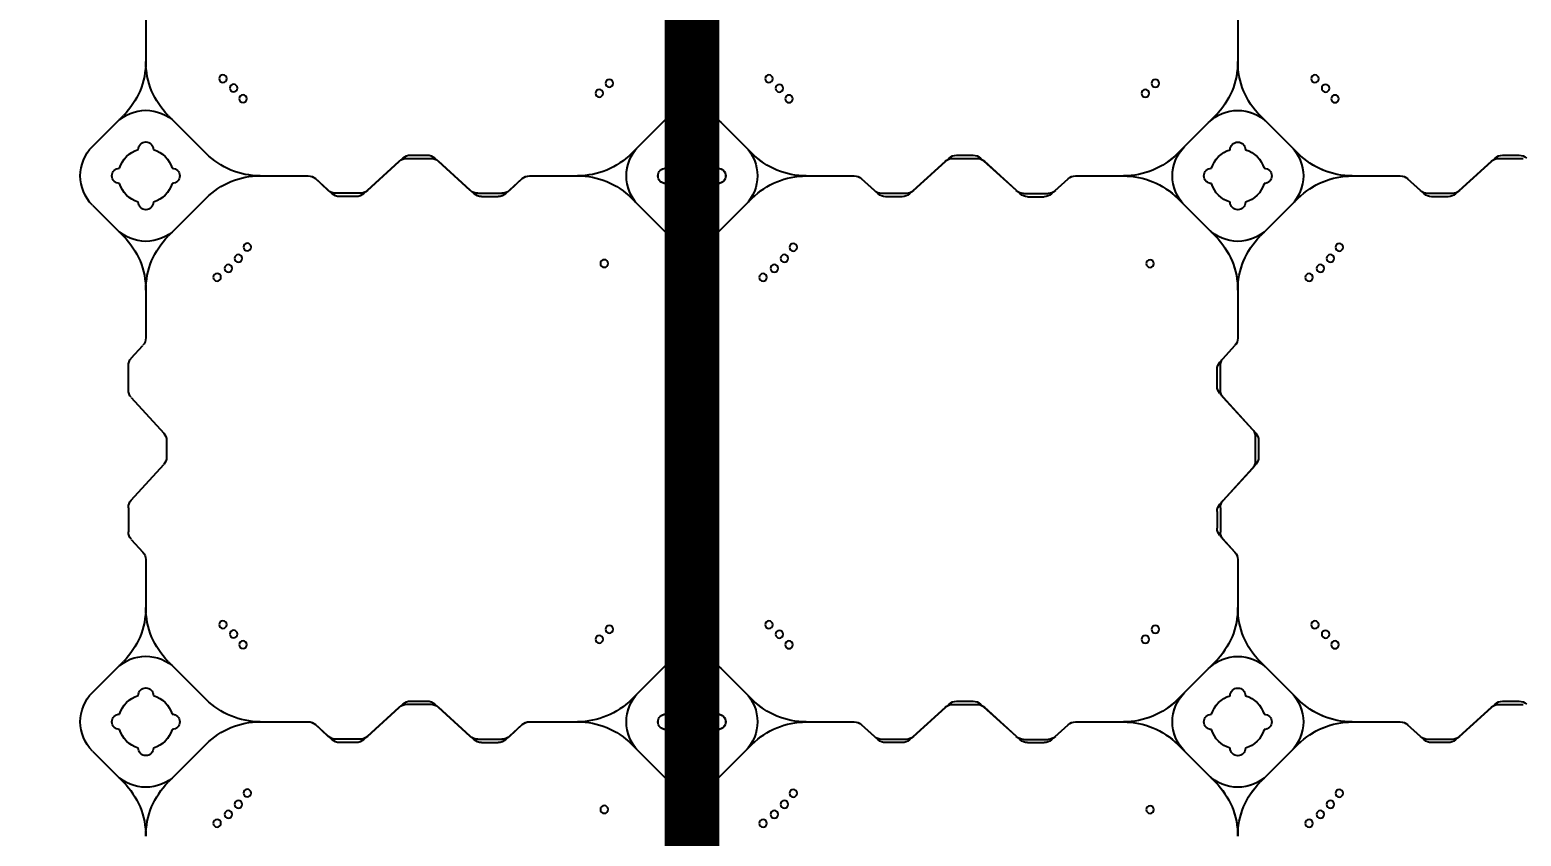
# Model space of a CAD drawing. Header units: millimetres. Extents: x -1612139 to -1260738, y 1141106 to 1536160.
# Drawn here: x -1324625 to -1323259, y 1258207 to 1258945 of the extents above; entities that cross this region are included whole.
import ezdxf

# ---------------------------------------------------------------- set-up
doc = ezdxf.new("R2010")
doc.units = ezdxf.units.MM
doc.header["$LTSCALE"] = 10
doc.layers.get('0').update_dxf_attribs({"linetype": 'CONTINUOUS'})
doc.layers.get('DEFPOINTS').update_dxf_attribs({"linetype": 'CONTINUOUS'})
doc.layers.add('W-FLOAT_BOWL浮筒', color=253, linetype='CONTINUOUS')
doc.styles.add('STANDARD_T3', font='simplex.shx', dxfattribs={"width": 0.7, "bigfont": 'gbcbig.shx'})
doc.dimstyles.new('W&&200', dxfattribs={"dimtxt": 700, "dimasz": 200, "dimexe": 500, "dimexo": 600, "dimgap": 200, "dimtad": 1, "dimdec": 0, "dimzin": 0, "dimdsep": 46, "dimtxsty": 'STANDARD_T3', "dimcen": 0.09, "dimclrd": 1, "dimclre": 1, "dimclrt": 7, "dimazin": 2, "dimtfac": 1, "dimtdec": 0, "dimtix": 1, "dimtmove": 2, "dimatfit": 3, "dimfxl": 100, "dimtolj": 1, "dimtzin": 0, "dimarcsym": 0})

# ---------------------------------------------------------------- blocks, each defined once
blk = doc.blocks.new('蓝色')
at = {"layer": 'W-FLOAT_BOWL浮筒', "color": 5}
for p, q in [((9061.6, -2479.1), (9026.8, -2444.4)), ((9451.1, -2479.1), (9485.8, -2444.4)), ((9561.6, -2479.1), (9526.8, -2444.4)), ((8957.5, -2472.8), (8985.8, -2444.5)), ((8957.5, -2472.7), (8979.4, -2450.8)), ((9033.2, -2450.8), (9061.5, -2479.1)), ((9479.5, -2450.8), (9451.2, -2479.1)), ((9457.5, -2472.8), (9485.8, -2444.5)), ((9457.5, -2472.7), (9479.4, -2450.8)), ((9555.2, -2472.8), (9526.8, -2444.5)), ((9533.2, -2450.8), (9555.2, -2472.7)), ((9533.2, -2450.8), (9561.5, -2479.1)), ((9177, -2483.2), (9161.8, -2497)), ((9202.5, -2483.6), (9180.2, -2483.6)), ((9199, -2480.6), (9183.7, -2480.6)), ((9205.7, -2483.2), (9238.5, -2513)), ((9307, -2483.2), (9274.2, -2513)), ((9310.2, -2483.6), (9332.5, -2483.6)), ((9313.7, -2480.6), (9329, -2480.6)), ((9335.7, -2483.2), (9350.9, -2497)), ((9677, -2483.2), (9661.8, -2497)), ((9702.5, -2483.6), (9680.2, -2483.6)), ((9699, -2480.6), (9683.7, -2480.6)), ((9705.7, -2483.2), (9738.5, -2513)), ((9173.5, -2486.2), (9161.6, -2497)), ((9209.2, -2486.2), (9242, -2516)), ((9303.5, -2486.2), (9270.7, -2516)), ((9339.2, -2486.2), (9351.1, -2497)), ((9673.5, -2486.2), (9661.6, -2497)), ((9709.2, -2486.2), (9742, -2516)), ((9110.9, -2499.6), (9155.1, -2499.6)), ((9110.9, -2499.6), (9154.9, -2499.6)), ((9357.6, -2499.6), (9401.6, -2499.6)), ((9357.8, -2499.6), (9401.6, -2499.6)), ((9610.9, -2499.6), (9655.1, -2499.6)), ((9610.9, -2499.6), (9654.9, -2499.6)), ((9026.8, -2554.9), (9061.6, -2520.1)), ((9033.2, -2548.4), (9061.5, -2520.1)), ((9245.2, -2515.6), (9267.5, -2515.6)), ((9248.7, -2518.6), (9264, -2518.6)), ((9485.8, -2554.9), (9451.1, -2520.1)), ((9479.5, -2548.4), (9451.2, -2520.1)), ((9526.8, -2554.9), (9561.6, -2520.1)), ((9533.2, -2548.4), (9561.5, -2520.1)), ((9745.2, -2515.6), (9767.5, -2515.6)), ((9748.7, -2518.6), (9764, -2518.6)), ((8979.4, -2548.4), (8957.5, -2526.5)), ((8957.5, -2526.5), (8985.8, -2554.8)), ((9479.4, -2548.4), (9457.5, -2526.5)), ((9457.5, -2526.5), (9485.8, -2554.8)), ((9555.2, -2526.5), (9526.8, -2554.8)), ((9555.2, -2526.5), (9533.2, -2548.4)), ((9006.3, -2648.2), (9006.3, -2604.2)), ((9506.3, -2648.4), (9506.3, -2604.2)), ((9506.3, -2648.2), (9506.3, -2604.2)), ((8992.9, -2666.8), (9003.7, -2654.9)), ((9489.9, -2670.3), (9503.7, -2655.1)), ((9492.9, -2666.8), (9503.7, -2654.9)), ((8990.3, -2695.8), (8990.3, -2673.5)), ((9490.3, -2695.8), (9490.3, -2673.5)), ((9487.3, -2692.3), (9487.3, -2677)), ((8992.9, -2702.5), (9022.7, -2735.3)), ((9489.9, -2699), (9519.7, -2731.8)), ((9492.9, -2702.5), (9522.7, -2735.3)), ((9025.3, -2757.3), (9025.3, -2742)), ((9522.3, -2760.8), (9522.3, -2738.5)), ((9525.3, -2757.3), (9525.3, -2742)), ((8992.9, -2796.8), (9022.7, -2764)), ((9489.9, -2800.3), (9519.7, -2767.5)), ((9492.9, -2796.8), (9522.7, -2764)), ((8990.3, -2803.5), (8990.3, -2825.8)), ((9487.3, -2807), (9487.3, -2822.3)), ((9490.3, -2803.5), (9490.3, -2825.8)), ((8992.9, -2832.5), (9003.7, -2844.4)), ((9489.9, -2829), (9503.7, -2844.2)), ((9492.9, -2832.5), (9503.7, -2844.4)), ((9006.3, -2894.9), (9006.3, -2851.1)), ((9506.3, -2894.9), (9506.3, -2850.9)), ((9506.3, -2894.9), (9506.3, -2851.1)), ((8957.5, -2972.8), (8985.8, -2944.5)), ((9061.6, -2979.1), (9026.8, -2944.4)), ((9451.1, -2979.1), (9485.8, -2944.4)), ((9457.5, -2972.8), (9485.8, -2944.5)), ((9561.6, -2979.1), (9526.8, -2944.4)), ((9555.2, -2972.8), (9526.8, -2944.5)), ((8957.5, -2972.7), (8979.4, -2950.8)), ((9033.2, -2950.8), (9061.5, -2979.1)), ((9479.5, -2950.8), (9451.2, -2979.1)), ((9457.5, -2972.7), (9479.4, -2950.8)), ((9533.2, -2950.8), (9555.2, -2972.7)), ((9533.2, -2950.8), (9561.5, -2979.1)), ((9173.5, -2986.2), (9161.6, -2997)), ((9177, -2983.2), (9161.8, -2997)), ((9202.5, -2983.6), (9180.2, -2983.6)), ((9199, -2980.6), (9183.7, -2980.6)), ((9205.7, -2983.2), (9238.5, -3013)), ((9209.2, -2986.2), (9242, -3016)), ((9303.5, -2986.2), (9270.7, -3016)), ((9307, -2983.2), (9274.2, -3013)), ((9310.2, -2983.6), (9332.5, -2983.6)), ((9313.7, -2980.6), (9329, -2980.6)), ((9335.7, -2983.2), (9350.9, -2997)), ((9339.2, -2986.2), (9351.1, -2997)), ((9673.5, -2986.2), (9661.6, -2997)), ((9677, -2983.2), (9661.8, -2997)), ((9702.5, -2983.6), (9680.2, -2983.6)), ((9699, -2980.6), (9683.7, -2980.6)), ((9705.7, -2983.2), (9738.5, -3013)), ((9709.2, -2986.2), (9742, -3016)), ((9110.9, -2999.6), (9155.1, -2999.6)), ((9110.9, -2999.6), (9154.9, -2999.6)), ((9357.6, -2999.6), (9401.6, -2999.6)), ((9357.8, -2999.6), (9401.6, -2999.6)), ((9610.9, -2999.6), (9655.1, -2999.6)), ((9610.9, -2999.6), (9654.9, -2999.6)), ((9245.2, -3015.6), (9267.5, -3015.6)), ((9745.2, -3015.6), (9767.5, -3015.6)), ((8979.4, -3048.4), (8957.5, -3026.5)), ((8957.5, -3026.5), (8985.8, -3054.8)), ((9026.8, -3054.9), (9061.6, -3020.1)), ((9033.2, -3048.4), (9061.5, -3020.1)), ((9248.7, -3018.6), (9264, -3018.6)), ((9485.8, -3054.9), (9451.1, -3020.1)), ((9479.5, -3048.4), (9451.2, -3020.1)), ((9479.4, -3048.4), (9457.5, -3026.5)), ((9457.5, -3026.5), (9485.8, -3054.8)), ((9526.8, -3054.9), (9561.6, -3020.1)), ((9555.2, -3026.5), (9526.8, -3054.8)), ((9533.2, -3048.4), (9561.5, -3020.1)), ((9555.2, -3026.5), (9533.2, -3048.4)), ((9748.7, -3018.6), (9764, -3018.6)), ((9006.3, -3148.2), (9006.3, -3104.2)), ((9506.3, -3148.4), (9506.3, -3104.2)), ((9506.3, -3148.2), (9506.3, -3104.2))]:
    blk.add_line(p, q, dxfattribs=at)
for centre in [(9071.6, -2406.7), (9571.6, -2406.7), (9081.9, -2414.9), (9426, -2419.3), (9581.9, -2414.9), (9091.1, -2424.1), (9591.1, -2424.1), (9099.2, -2434.3), (9599.2, -2434.3), (9095.3, -2570.2), (9595.3, -2570.2), (9086.6, -2579.9), (9421.6, -2575.2), (9430.8, -2584.4), (9586.6, -2579.9), (9076.9, -2588.6), (9576.9, -2588.6), (9071.6, -2906.7), (9571.6, -2906.7), (9081.9, -2914.9), (9091.1, -2924.1), (9426, -2919.3), (9581.9, -2914.9), (9591.1, -2924.1), (9099.2, -2934.3), (9599.2, -2934.3), (9095.3, -3070.2), (9421.6, -3075.2), (9595.3, -3070.2), (9076.9, -3088.6), (9086.6, -3079.9), (9430.8, -3084.4), (9576.9, -3088.6), (9586.6, -3079.9)]:
    blk.add_circle(centre, 3.5, dxfattribs=at)
for centre, radius, start, end in [((8936.3, -2395), 70, 315, 0), ((9076.3, -2394.9), 70, 180, 225), ((9436.3, -2394.9), 70, 315, 0), ((9436.3, -2395), 70, 315, 0), ((9576.3, -2394.9), 70, 180, 225), ((9576.3, -2395), 70, 180, 225), ((9006.3, -2477.7), 38, 45, 135), ((9506.3, -2477.7), 38, 45, 135), ((9506.4, -2477.7), 38, 45, 135), ((9006.3, -2475.6), 7, 0, 180), ((9006.3, -2475.6), 7, 0, 180), ((9506.3, -2475.6), 7, 0, 180), ((9506.3, -2475.6), 7, 0, 180), ((9506.3, -2475.6), 7, 0, 180), ((9506.3, -2475.6), 7, 0, 180), ((8984.4, -2499.6), 38, 135, 225), ((8984.4, -2499.7), 38, 135, 225), ((9006.3, -2499.6), 25, 106.2602, 163.7398), ((9006.3, -2499.6), 25, 106.2602, 163.7398), ((9006.3, -2499.6), 25, 16.2602, 73.7398), ((9006.3, -2499.6), 25, 16.2602, 73.7398), ((9111, -2429.6), 70, 225, 270), ((9111.1, -2429.6), 70, 225, 270), ((9180.2, -2493.6), 10, 90, 132.2737), ((9183.7, -2490.6), 10, 90, 132.2737), ((9199, -2490.6), 10, 47.7263, 90), ((9202.5, -2493.6), 10, 47.7263, 90), ((9310.2, -2493.6), 10, 90, 132.2737), ((9313.7, -2490.6), 10, 90, 132.2737), ((9329, -2490.6), 10, 47.7263, 90), ((9332.5, -2493.6), 10, 47.7263, 90), ((9401.6, -2429.6), 70, 270, 315), ((9401.7, -2429.6), 70, 270, 315), ((9484.4, -2499.6), 38, 135, 225), ((9484.4, -2499.7), 38, 135, 225), ((9506.3, -2499.6), 25, 106.2602, 163.7398), ((9506.3, -2499.6), 25, 106.2602, 163.7398), ((9506.3, -2499.6), 25, 106.2602, 163.7398), ((9506.3, -2499.6), 25, 106.2602, 163.7398), ((9506.3, -2499.6), 25, 16.2602, 73.7398), ((9506.3, -2499.6), 25, 16.2602, 73.7398), ((9506.3, -2499.6), 25, 16.2602, 73.7398), ((9506.3, -2499.6), 25, 16.2602, 73.7398), ((9528.3, -2499.6), 38, 315, 45), ((9528.3, -2499.7), 38, 315, 45), ((9611, -2429.6), 70, 225, 270), ((9611.1, -2429.6), 70, 225, 270), ((9680.2, -2493.6), 10, 90, 132.2737), ((9683.7, -2490.6), 10, 90, 132.2737), ((9699, -2490.6), 10, 47.7263, 90), ((9702.5, -2493.6), 10, 47.7263, 90), ((8982.3, -2499.6), 7, 90, 270), ((8982.3, -2499.6), 7, 90, 270), ((9030.3, -2499.6), 7, 270, 90), ((9030.3, -2499.6), 7, 270, 90), ((9154.9, -2489.6), 10, 270, 312.2737), ((9155.1, -2489.6), 10, 270, 312.2737), ((9357.6, -2489.6), 10, 227.7263, 270), ((9357.8, -2489.6), 10, 227.7263, 270), ((9482.3, -2499.6), 7, 90, 270), ((9482.3, -2499.6), 7, 90, 270), ((9482.3, -2499.6), 7, 90, 270), ((9482.3, -2499.6), 7, 90, 270), ((9530.3, -2499.6), 7, 270, 90), ((9530.3, -2499.6), 7, 270, 90), ((9530.3, -2499.6), 7, 270, 90), ((9530.3, -2499.6), 7, 270, 90), ((9654.9, -2489.6), 10, 270, 312.2737), ((9655.1, -2489.6), 10, 270, 312.2737), ((9006.3, -2499.6), 25, 196.2602, 253.7398), ((9006.3, -2499.6), 25, 196.2602, 253.7398), ((9006.3, -2499.6), 25, 286.2602, 343.7398), ((9006.3, -2499.6), 25, 286.2602, 343.7398), ((9111, -2569.6), 70, 90, 135), ((9111.1, -2569.6), 70, 90, 135), ((9401.6, -2569.6), 70, 45, 90), ((9401.7, -2569.6), 70, 45, 90), ((9506.3, -2499.6), 25, 196.2602, 253.7398), ((9506.3, -2499.6), 25, 196.2602, 253.7398), ((9506.3, -2499.6), 25, 196.2602, 253.7398), ((9506.3, -2499.6), 25, 196.2602, 253.7398), ((9506.3, -2499.6), 25, 286.2602, 343.7398), ((9506.3, -2499.6), 25, 286.2602, 343.7398), ((9506.3, -2499.6), 25, 286.2602, 343.7398), ((9506.3, -2499.6), 25, 286.2602, 343.7398), ((9611, -2569.6), 70, 90, 135), ((9611.1, -2569.6), 70, 90, 135), ((9006.3, -2523.6), 7, 180, 0), ((9006.3, -2523.6), 7, 180, 0), ((9245.2, -2505.6), 10, 227.7263, 270), ((9248.7, -2508.6), 10, 227.7263, 270), ((9264, -2508.6), 10, 270, 312.2737), ((9267.5, -2505.6), 10, 270, 312.2737), ((9506.3, -2523.6), 7, 180, 0), ((9506.3, -2523.6), 7, 180, 0), ((9506.3, -2523.6), 7, 180, 0), ((9506.3, -2523.6), 7, 180, 0), ((9745.2, -2505.6), 10, 227.7263, 270), ((9748.7, -2508.6), 10, 227.7263, 270), ((9764, -2508.6), 10, 270, 312.2737), ((9006.3, -2521.6), 38, 225, 315), ((9506.3, -2521.6), 38, 225, 315), ((9506.4, -2521.6), 38, 225, 315), ((8936.3, -2604.3), 70, 0, 45), ((9076.3, -2604.3), 70, 135, 180), ((9436.3, -2604.3), 70, 0, 45), ((9436.3, -2604.3), 70, 0, 45), ((9576.3, -2604.3), 70, 135, 180), ((9576.3, -2604.3), 70, 135, 180), ((8996.3, -2648.2), 10, 317.7263, 0), ((9496.3, -2648.2), 10, 317.7263, 0), ((9496.3, -2648.4), 10, 317.7263, 0), ((9000.3, -2673.5), 10, 137.7263, 180), ((9497.3, -2677), 10, 137.7263, 180), ((9500.3, -2673.5), 10, 137.7263, 180), ((9000.3, -2695.8), 10, 180, 222.2737), ((9497.3, -2692.3), 10, 180, 222.2737), ((9500.3, -2695.8), 10, 180, 222.2737), ((9015.3, -2742), 10, 0, 42.2737), ((9512.3, -2738.5), 10, 0, 42.2737), ((9515.3, -2742), 10, 0, 42.2737), ((9015.3, -2757.3), 10, 317.7263, 0), ((9515.3, -2757.3), 10, 317.7263, 0), ((9512.3, -2760.8), 10, 317.7263, 0), ((9000.3, -2803.5), 10, 137.7263, 180), ((9500.3, -2803.5), 10, 137.7263, 180), ((9497.3, -2807), 10, 137.7263, 180), ((9000.3, -2825.8), 10, 180, 222.2737), ((9497.3, -2822.3), 10, 180, 222.2737), ((9500.3, -2825.8), 10, 180, 222.2737), ((8996.3, -2851.1), 10, 0, 42.2737), ((9496.3, -2850.9), 10, 0, 42.2737), ((9496.3, -2851.1), 10, 0, 42.2737), ((8936.3, -2895), 70, 315, 0), ((9076.3, -2894.9), 70, 180, 225), ((9436.3, -2894.9), 70, 315, 0), ((9436.3, -2895), 70, 315, 0), ((9576.3, -2894.9), 70, 180, 225), ((9576.3, -2895), 70, 180, 225), ((9006.3, -2977.7), 38, 45, 135), ((9506.3, -2977.7), 38, 45, 135), ((9506.4, -2977.7), 38, 45, 135), ((8984.4, -2999.6), 38, 135, 225), ((8984.4, -2999.7), 38, 135, 225), ((9006.3, -2999.6), 25, 106.2602, 163.7398), ((9006.3, -2999.6), 25, 106.2602, 163.7398), ((9006.3, -2975.6), 7, 0, 180), ((9006.3, -2975.6), 7, 0, 180), ((9006.3, -2999.6), 25, 16.2602, 73.7398), ((9006.3, -2999.6), 25, 16.2602, 73.7398), ((9484.4, -2999.6), 38, 135, 225), ((9484.4, -2999.7), 38, 135, 225), ((9506.3, -2999.6), 25, 106.2602, 163.7398), ((9506.3, -2999.6), 25, 106.2602, 163.7398), ((9506.3, -2999.6), 25, 106.2602, 163.7398), ((9506.3, -2999.6), 25, 106.2602, 163.7398), ((9506.3, -2975.6), 7, 0, 180), ((9506.3, -2975.6), 7, 0, 180), ((9506.3, -2975.6), 7, 0, 180), ((9506.3, -2975.6), 7, 0, 180), ((9506.3, -2999.6), 25, 16.2602, 73.7398), ((9506.3, -2999.6), 25, 16.2602, 73.7398), ((9506.3, -2999.6), 25, 16.2602, 73.7398), ((9506.3, -2999.6), 25, 16.2602, 73.7398), ((9528.3, -2999.6), 38, 315, 45), ((9528.3, -2999.7), 38, 315, 45), ((9111, -2929.6), 70, 225, 270), ((9111.1, -2929.6), 70, 225, 270), ((9180.2, -2993.6), 10, 90, 132.2737), ((9183.7, -2990.6), 10, 90, 132.2737), ((9199, -2990.6), 10, 47.7263, 90), ((9202.5, -2993.6), 10, 47.7263, 90), ((9310.2, -2993.6), 10, 90, 132.2737), ((9313.7, -2990.6), 10, 90, 132.2737), ((9329, -2990.6), 10, 47.7263, 90), ((9332.5, -2993.6), 10, 47.7263, 90), ((9401.6, -2929.6), 70, 270, 315), ((9401.7, -2929.6), 70, 270, 315), ((9611, -2929.6), 70, 225, 270), ((9611.1, -2929.6), 70, 225, 270), ((9680.2, -2993.6), 10, 90, 132.2737), ((9683.7, -2990.6), 10, 90, 132.2737), ((9699, -2990.6), 10, 47.7263, 90), ((9702.5, -2993.6), 10, 47.7263, 90), ((8982.3, -2999.6), 7, 90, 270), ((8982.3, -2999.6), 7, 90, 270), ((9030.3, -2999.6), 7, 270, 90), ((9030.3, -2999.6), 7, 270, 90), ((9111, -3069.6), 70, 90, 135), ((9111.1, -3069.6), 70, 90, 135), ((9154.9, -2989.6), 10, 270, 312.2737), ((9155.1, -2989.6), 10, 270, 312.2737), ((9357.6, -2989.6), 10, 227.7263, 270), ((9357.8, -2989.6), 10, 227.7263, 270), ((9401.6, -3069.6), 70, 45, 90), ((9401.7, -3069.6), 70, 45, 90), ((9482.3, -2999.6), 7, 90, 270), ((9482.3, -2999.6), 7, 90, 270), ((9482.3, -2999.6), 7, 90, 270), ((9482.3, -2999.6), 7, 90, 270), ((9530.3, -2999.6), 7, 270, 90), ((9530.3, -2999.6), 7, 270, 90), ((9530.3, -2999.6), 7, 270, 90), ((9530.3, -2999.6), 7, 270, 90), ((9611, -3069.6), 70, 90, 135), ((9611.1, -3069.6), 70, 90, 135), ((9654.9, -2989.6), 10, 270, 312.2737), ((9655.1, -2989.6), 10, 270, 312.2737), ((9006.3, -2999.6), 25, 196.2602, 253.7398), ((9006.3, -2999.6), 25, 196.2602, 253.7398), ((9006.3, -2999.6), 25, 286.2602, 343.7398), ((9006.3, -2999.6), 25, 286.2602, 343.7398), ((9245.2, -3005.6), 10, 227.7263, 270), ((9248.7, -3008.6), 10, 227.7263, 270), ((9264, -3008.6), 10, 270, 312.2737), ((9267.5, -3005.6), 10, 270, 312.2737), ((9506.3, -2999.6), 25, 196.2602, 253.7398), ((9506.3, -2999.6), 25, 196.2602, 253.7398), ((9506.3, -2999.6), 25, 196.2602, 253.7398), ((9506.3, -2999.6), 25, 196.2602, 253.7398), ((9506.3, -2999.6), 25, 286.2602, 343.7398), ((9506.3, -2999.6), 25, 286.2602, 343.7398), ((9506.3, -2999.6), 25, 286.2602, 343.7398), ((9506.3, -2999.6), 25, 286.2602, 343.7398), ((9745.2, -3005.6), 10, 227.7263, 270), ((9748.7, -3008.6), 10, 227.7263, 270), ((9764, -3008.6), 10, 270, 312.2737), ((9006.3, -3023.6), 7, 180, 0), ((9006.3, -3023.6), 7, 180, 0), ((9506.3, -3023.6), 7, 180, 0), ((9506.3, -3023.6), 7, 180, 0), ((9506.3, -3023.6), 7, 180, 0), ((9506.3, -3023.6), 7, 180, 0), ((9006.3, -3021.6), 38, 225, 315), ((8936.3, -3104.3), 70, 0, 45), ((9076.3, -3104.3), 70, 135, 180), ((9506.3, -3021.6), 38, 225, 315), ((9506.4, -3021.6), 38, 225, 315), ((9436.3, -3104.3), 70, 0, 45), ((9436.3, -3104.3), 70, 0, 45), ((9576.3, -3104.3), 70, 135, 180), ((9576.3, -3104.3), 70, 135, 180)]:
    blk.add_arc(centre, radius, start, end, dxfattribs=at)
blk = doc.blocks.new('橙色')
at = {"layer": 'W-FLOAT_BOWL浮筒', "color": 30}
for p, q in [((8951.2, -1973.2), (8979.5, -1944.8)), ((8951.2, -1973.1), (8973.1, -1951.2)), ((9055.2, -1979.5), (9020.5, -1944.8)), ((9026.8, -1951.2), (9055.2, -1979.5)), ((9444.8, -1979.5), (9479.5, -1944.8)), ((9473.2, -1951.2), (9444.8, -1979.5)), ((9548.8, -1973.2), (9520.5, -1944.8)), ((9526.9, -1951.2), (9548.8, -1973.1)), ((9167.1, -1986.6), (9155.3, -1997.4)), ((9170.6, -1983.6), (9155.5, -1997.4)), ((9196.1, -1984), (9173.9, -1984)), ((9192.6, -1981), (9177.4, -1981)), ((9199.4, -1983.6), (9232.1, -2013.4)), ((9202.9, -1986.6), (9235.6, -2016.4)), ((9297.1, -1986.6), (9264.4, -2016.4)), ((9300.6, -1983.6), (9267.9, -2013.4)), ((9303.9, -1984), (9326.1, -1984)), ((9307.4, -1981), (9322.6, -1981)), ((9329.4, -1983.6), (9344.5, -1997.4)), ((9332.9, -1986.6), (9344.7, -1997.4)), ((9104.6, -2000), (9148.7, -2000)), ((9104.6, -2000), (9148.5, -2000)), ((9351.3, -2000), (9395.3, -2000)), ((9351.5, -2000), (9395.3, -2000)), ((9020.5, -2055.2), (9055.2, -2020.5)), ((9026.8, -2048.8), (9055.2, -2020.5)), ((9238.9, -2016), (9261.1, -2016)), ((9242.4, -2019), (9257.6, -2019)), ((9473.2, -2048.8), (9444.8, -2020.5)), ((9479.5, -2055.2), (9444.8, -2020.5)), ((8951.2, -2026.8), (8979.5, -2055.2)), ((8973.1, -2048.8), (8951.2, -2026.9)), ((9548.8, -2026.8), (9520.5, -2055.2)), ((9548.8, -2026.9), (9526.9, -2048.8)), ((9000, -2148.5), (9000, -2104.6)), ((9500, -2148.7), (9500, -2104.6)), ((8986.6, -2167.1), (8997.4, -2155.3)), ((9483.6, -2170.6), (9497.4, -2155.5)), ((8984, -2196.1), (8984, -2173.9)), ((9481, -2192.6), (9481, -2177.4)), ((8986.6, -2202.9), (9016.4, -2235.6)), ((9483.6, -2199.4), (9513.4, -2232.1)), ((9516, -2261.1), (9516, -2238.9)), ((9019, -2257.6), (9019, -2242.4)), ((8986.6, -2297.1), (9016.4, -2264.4)), ((9483.6, -2300.6), (9513.4, -2267.9)), ((8984, -2303.9), (8984, -2326.1)), ((9481, -2307.4), (9481, -2322.6)), ((8986.6, -2332.9), (8997.4, -2344.7)), ((9483.6, -2329.4), (9497.4, -2344.5)), ((9000, -2395.3), (9000, -2351.5)), ((9500, -2395.3), (9500, -2351.3)), ((8951.2, -2473.2), (8979.5, -2444.8)), ((8951.2, -2473.1), (8973.1, -2451.2)), ((9055.2, -2479.5), (9020.5, -2444.8)), ((9026.8, -2451.2), (9055.2, -2479.5)), ((9444.8, -2479.5), (9479.5, -2444.8)), ((9473.2, -2451.2), (9444.8, -2479.5)), ((9548.8, -2473.2), (9520.5, -2444.8)), ((9526.9, -2451.2), (9548.8, -2473.1)), ((9170.6, -2483.6), (9155.5, -2497.4)), ((9196.1, -2484), (9173.9, -2484)), ((9192.6, -2481), (9177.4, -2481)), ((9199.4, -2483.6), (9232.1, -2513.4)), ((9300.6, -2483.6), (9267.9, -2513.4)), ((9303.9, -2484), (9326.1, -2484)), ((9307.4, -2481), (9322.6, -2481)), ((9329.4, -2483.6), (9344.5, -2497.4)), ((9167.1, -2486.6), (9155.3, -2497.4)), ((9202.9, -2486.6), (9235.6, -2516.4)), ((9297.1, -2486.6), (9264.4, -2516.4)), ((9332.9, -2486.6), (9344.7, -2497.4)), ((9104.6, -2500), (9148.7, -2500)), ((9104.6, -2500), (9148.5, -2500)), ((9351.3, -2500), (9395.3, -2500)), ((9351.5, -2500), (9395.3, -2500)), ((9020.5, -2555.2), (9055.2, -2520.5)), ((9026.8, -2548.8), (9055.2, -2520.5)), ((9238.9, -2516), (9261.1, -2516)), ((9242.4, -2519), (9257.6, -2519)), ((9473.2, -2548.8), (9444.8, -2520.5)), ((9479.5, -2555.2), (9444.8, -2520.5)), ((8951.2, -2526.8), (8979.5, -2555.2)), ((8973.1, -2548.8), (8951.2, -2526.9)), ((9548.8, -2526.8), (9520.5, -2555.2)), ((9548.8, -2526.9), (9526.9, -2548.8)), ((9000, -2648.5), (9000, -2604.6)), ((9500, -2648.7), (9500, -2604.6))]:
    blk.add_line(p, q, dxfattribs=at)
for centre in [(9065.3, -1907.1), (9075.6, -1915.2), (9084.8, -1924.4), (9419.7, -1919.7), (9092.9, -1934.7), (9089, -2070.6), (9415.2, -2075.6), (9070.6, -2089), (9080.3, -2080.3), (9424.4, -2084.8), (9065.3, -2407.1), (9075.6, -2415.2), (9419.7, -2419.7), (9084.8, -2424.4), (9092.9, -2434.7), (9089, -2570.6), (9080.3, -2580.3), (9415.2, -2575.6), (9070.6, -2589), (9424.4, -2584.8)]:
    blk.add_circle(centre, 3.5, dxfattribs=at)
for centre, radius, start, end in [((8930, -1895.3), 70, 315, 0), ((9070, -1895.3), 70, 180, 225), ((9430, -1895.3), 70, 315, 0), ((9570, -1895.3), 70, 180, 225), ((9000, -1978), 38, 45, 135), ((9500, -1978), 38, 45, 135), ((8978, -2000), 38, 135, 225), ((8978, -2000), 38, 135, 225), ((9000, -2000), 25, 106.2602, 163.7398), ((9000, -2000), 25, 106.2602, 163.7398), ((9000, -1976), 7, 0, 180), ((9000, -1976), 7, 0, 180), ((9000, -2000), 25, 16.2602, 73.7398), ((9000, -2000), 25, 16.2602, 73.7398), ((9104.7, -1930), 70, 225, 270), ((9104.7, -1930), 70, 225, 270), ((9395.3, -1930), 70, 270, 315), ((9395.3, -1930), 70, 270, 315), ((9500, -2000), 25, 106.2602, 163.7398), ((9500, -2000), 25, 106.2602, 163.7398), ((9500, -1976), 7, 0, 180), ((9500, -1976), 7, 0, 180), ((9500, -2000), 25, 16.2602, 73.7398), ((9500, -2000), 25, 16.2602, 73.7398), ((9522, -2000), 38, 315, 45), ((9522, -2000), 38, 315, 45), ((8976, -2000), 7, 90, 270), ((8976, -2000), 7, 90, 270), ((9024, -2000), 7, 270, 90), ((9024, -2000), 7, 270, 90), ((9173.9, -1994), 10, 90, 132.2737), ((9177.4, -1991), 10, 90, 132.2737), ((9192.6, -1991), 10, 47.7263, 90), ((9196.1, -1994), 10, 47.7263, 90), ((9303.9, -1994), 10, 90, 132.2737), ((9307.4, -1991), 10, 90, 132.2737), ((9322.6, -1991), 10, 47.7263, 90), ((9326.1, -1994), 10, 47.7263, 90), ((9476, -2000), 7, 90, 270), ((9476, -2000), 7, 90, 270), ((9524, -2000), 7, 270, 90), ((9524, -2000), 7, 270, 90), ((9000, -2000), 25, 196.2602, 253.7398), ((9000, -2000), 25, 196.2602, 253.7398), ((9000, -2000), 25, 286.2602, 343.7398), ((9000, -2000), 25, 286.2602, 343.7398), ((9104.7, -2070), 70, 90, 135), ((9104.7, -2070), 70, 90, 135), ((9148.5, -1990), 10, 270, 312.2737), ((9148.7, -1990), 10, 270, 312.2737), ((9351.3, -1990), 10, 227.7263, 270), ((9351.5, -1990), 10, 227.7263, 270), ((9395.3, -2070), 70, 45, 90), ((9395.3, -2070), 70, 45, 90), ((9500, -2000), 25, 196.2602, 253.7398), ((9500, -2000), 25, 196.2602, 253.7398), ((9500, -2000), 25, 286.2602, 343.7398), ((9500, -2000), 25, 286.2602, 343.7398), ((9238.9, -2006), 10, 227.7263, 270), ((9242.4, -2009), 10, 227.7263, 270), ((9257.6, -2009), 10, 270, 312.2737), ((9261.1, -2006), 10, 270, 312.2737), ((9000, -2024), 7, 180, 0), ((9000, -2024), 7, 180, 0), ((9500, -2024), 7, 180, 0), ((9500, -2024), 7, 180, 0), ((9000, -2022), 38, 225, 315), ((8930, -2104.7), 70, 0, 45), ((9070, -2104.7), 70, 135, 180), ((9500, -2022), 38, 225, 315), ((9430, -2104.7), 70, 0, 45), ((9570, -2104.7), 70, 135, 180), ((8990, -2148.5), 10, 317.7263, 0), ((9490, -2148.7), 10, 317.7263, 0), ((8994, -2173.9), 10, 137.7263, 180), ((9491, -2177.4), 10, 137.7263, 180), ((8994, -2196.1), 10, 180, 222.2737), ((9491, -2192.6), 10, 180, 222.2737), ((9009, -2242.4), 10, 0, 42.2737), ((9506, -2238.9), 10, 0, 42.2737), ((9009, -2257.6), 10, 317.7263, 0), ((9506, -2261.1), 10, 317.7263, 0), ((8994, -2303.9), 10, 137.7263, 180), ((9491, -2307.4), 10, 137.7263, 180), ((8994, -2326.1), 10, 180, 222.2737), ((9491, -2322.6), 10, 180, 222.2737), ((8990, -2351.5), 10, 0, 42.2737), ((9490, -2351.3), 10, 0, 42.2737), ((8930, -2395.3), 70, 315, 0), ((9070, -2395.3), 70, 180, 225), ((9430, -2395.3), 70, 315, 0), ((9570, -2395.3), 70, 180, 225), ((9000, -2478), 38, 45, 135), ((9500, -2478), 38, 45, 135), ((9000, -2476), 7, 0, 180), ((9000, -2476), 7, 0, 180), ((9500, -2476), 7, 0, 180), ((9500, -2476), 7, 0, 180), ((8978, -2500), 38, 135, 225), ((8978, -2500), 38, 135, 225), ((9000, -2500), 25, 106.2602, 163.7398), ((9000, -2500), 25, 106.2602, 163.7398), ((9000, -2500), 25, 16.2602, 73.7398), ((9000, -2500), 25, 16.2602, 73.7398), ((9104.7, -2430), 70, 225, 270), ((9104.7, -2430), 70, 225, 270), ((9173.9, -2494), 10, 90, 132.2737), ((9177.4, -2491), 10, 90, 132.2737), ((9192.6, -2491), 10, 47.7263, 90), ((9196.1, -2494), 10, 47.7263, 90), ((9303.9, -2494), 10, 90, 132.2737), ((9307.4, -2491), 10, 90, 132.2737), ((9322.6, -2491), 10, 47.7263, 90), ((9326.1, -2494), 10, 47.7263, 90), ((9395.3, -2430), 70, 270, 315), ((9395.3, -2430), 70, 270, 315), ((9500, -2500), 25, 106.2602, 163.7398), ((9500, -2500), 25, 106.2602, 163.7398), ((9500, -2500), 25, 16.2602, 73.7398), ((9500, -2500), 25, 16.2602, 73.7398), ((9522, -2500), 38, 315, 45), ((9522, -2500), 38, 315, 45), ((8976, -2500), 7, 90, 270), ((8976, -2500), 7, 90, 270), ((9024, -2500), 7, 270, 90), ((9024, -2500), 7, 270, 90), ((9148.5, -2490), 10, 270, 312.2737), ((9148.7, -2490), 10, 270, 312.2737), ((9351.3, -2490), 10, 227.7263, 270), ((9351.5, -2490), 10, 227.7263, 270), ((9476, -2500), 7, 90, 270), ((9476, -2500), 7, 90, 270), ((9524, -2500), 7, 270, 90), ((9524, -2500), 7, 270, 90), ((9000, -2500), 25, 196.2602, 253.7398), ((9000, -2500), 25, 196.2602, 253.7398), ((9000, -2500), 25, 286.2602, 343.7398), ((9000, -2500), 25, 286.2602, 343.7398), ((9104.7, -2570), 70, 90, 135), ((9104.7, -2570), 70, 90, 135), ((9395.3, -2570), 70, 45, 90), ((9395.3, -2570), 70, 45, 90), ((9500, -2500), 25, 196.2602, 253.7398), ((9500, -2500), 25, 196.2602, 253.7398), ((9500, -2500), 25, 286.2602, 343.7398), ((9500, -2500), 25, 286.2602, 343.7398), ((9000, -2524), 7, 180, 0), ((9000, -2524), 7, 180, 0), ((9238.9, -2506), 10, 227.7263, 270), ((9242.4, -2509), 10, 227.7263, 270), ((9257.6, -2509), 10, 270, 312.2737), ((9261.1, -2506), 10, 270, 312.2737), ((9500, -2524), 7, 180, 0), ((9500, -2524), 7, 180, 0), ((9000, -2522), 38, 225, 315), ((9500, -2522), 38, 225, 315), ((8930, -2604.7), 70, 0, 45), ((9070, -2604.7), 70, 135, 180), ((9430, -2604.7), 70, 0, 45), ((9570, -2604.7), 70, 135, 180)]:
    blk.add_arc(centre, radius, start, end, dxfattribs=at)
blk = doc.blocks.new('*D193')
at = {"color": 1, "lineweight": -2, "transparency": 16777216}
for p, q in [((-1333518.8, 1269731.8), (-1333518.8, 1270331.8)), ((-1324518.8, 1269731.8), (-1324518.8, 1270331.8)), ((-1324718.8, 1269831.8), (-1333318.8, 1269831.8))]:
    blk.add_line(p, q, dxfattribs=at)
at = {"color": 1, "transparency": 16777216}
for points in [[(-1333318.8, 1269865.1), (-1333318.8, 1269798.5), (-1333518.8, 1269831.8)], [(-1324718.8, 1269865.1), (-1324718.8, 1269798.5), (-1324518.8, 1269831.8)]]:
    blk.add_solid(points, dxfattribs=at)
at = {"layer": 'DEFPOINTS', "color": 0, "transparency": 16777216}
for p in [(-1333518.8, 1269831.8), (-1324518.8, 1268311.5), (-1333518.8, 1256311.5)]:
    blk.add_point(p, dxfattribs=at)
at = {"color": 7, "transparency": 16777216, "insert": (-1329018.8, 1270381.8), "char_height": 700, "attachment_point": 5, "style": 'STANDARD_T3'}
blk.add_mtext('\\A1;9000', dxfattribs=at)
blk = doc.blocks.new('*D183')
at = {"color": 1, "lineweight": -2, "transparency": 16777216}
for p, q in [((-1333518.8, 1271320.9), (-1333518.8, 1271920.9)), ((-1311518.8, 1271320.9), (-1311518.8, 1271920.9)), ((-1333318.8, 1271420.9), (-1311718.8, 1271420.9))]:
    blk.add_line(p, q, dxfattribs=at)
at = {"color": 1, "transparency": 16777216}
for points in [[(-1333318.8, 1271454.3), (-1333318.8, 1271387.6), (-1333518.8, 1271420.9)], [(-1311718.8, 1271454.3), (-1311718.8, 1271387.6), (-1311518.8, 1271420.9)]]:
    blk.add_solid(points, dxfattribs=at)
at = {"layer": 'DEFPOINTS', "color": 0, "transparency": 16777216}
for p in [(-1311518.8, 1271420.9), (-1333518.8, 1256311.5), (-1311518.8, 1253811.5)]:
    blk.add_point(p, dxfattribs=at)
at = {"color": 7, "transparency": 16777216, "insert": (-1321828.2, 1271970.9), "char_height": 700, "attachment_point": 5, "style": 'STANDARD_T3'}
blk.add_mtext('\\A1;22000', dxfattribs=at)

msp = doc.modelspace()

# ---------------------------------------------------------------- linework, layer by layer
at = {"color": 6, "const_width": 50}
msp.add_lwpolyline([(-1333018.8, 1255811.5), (-1324018.8, 1255811.5), (-1324018.8, 1267811.5), (-1323018.8, 1267811.5), (-1323018.8, 1255811.5), (-1313018.8, 1255811.5), (-1313018.8, 1267811.5), (-1312018.8, 1267811.5), (-1312018.8, 1253811.5)], dxfattribs=at)

# ---------------------------------------------------------------- block references
at = {"xscale": -1, "rotation": 180}
for name, p in [('橙色', (-1333518.8, 1256311.5)), ('蓝色', (-1333025.2, 1255811.8))]:
    msp.add_blockref(name, p, dxfattribs=at)

# ---------------------------------------------------------------- dimensions: what is measured, and where the dimension line sits
dim = msp.add_linear_dim(base=(-1311518.8, 1271420.9), p1=(-1333518.8, 1256311.5), p2=(-1311518.8, 1253811.5), dimstyle='W&&200', override={"dimfxlon": 1})
dim.commit()
dim.dimension.update_dxf_attribs({"geometry": '*D183', "text_midpoint": (-1321828.2, 1271970.9), "dimtype": 160})
dim = msp.add_linear_dim(base=(-1333518.8, 1269831.8), p1=(-1324518.8, 1268311.5), p2=(-1333518.8, 1256311.5), dimstyle='W&&200', override={"dimfxlon": 1})
dim.commit()
dim.dimension.update_dxf_attribs({"geometry": '*D193', "text_midpoint": (-1329018.8, 1270381.8)})

doc.saveas('drawing.dxf')
